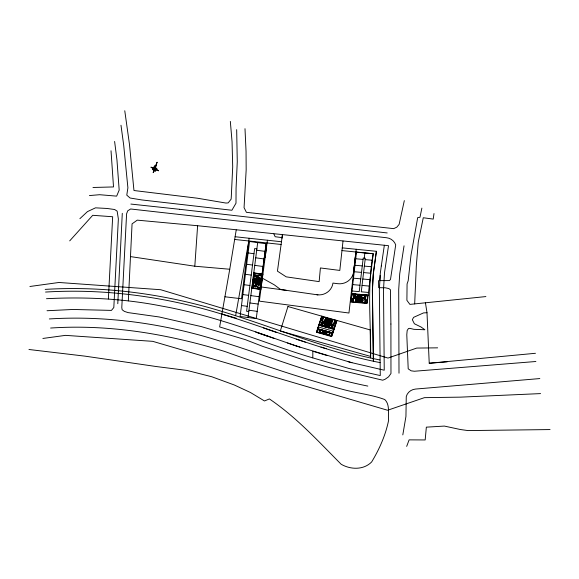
<?xml version="1.0" encoding="UTF-8"?>
<svg xmlns="http://www.w3.org/2000/svg" width="579" height="579" viewBox="0 0 579 579"><rect width="100%" height="100%" fill="white"/><g stroke="black" fill="none" stroke-linecap="round" stroke-linejoin="round"><path stroke-width="0.87" d="M381.322 265.841L380.294 273.346L379.354 289.811L380.273 375.576L348.978 368.49L312.79 357.887L312.848 351.229L326.882 355.47M362.613 297.765L363.286 297.613M414.673 303.903L416.33 265.718L418.277 242.065L423.271 217.747L433.222 219.094L434.004 213.55M128.335 300.877L132.063 223.856L137.266 220.143L197.613 225.723L388.523 245.699L384.507 272.709L383.501 289.782L384.239 370.213L350.896 362.454L296.187 345.952M122.285 213.325L117.783 303.7M108.367 298.93L112.666 216.749L92.727 215.301L69.704 240.878M379.853 280.641L380.164 275.351M236.232 229.914L229.747 269.242L194.812 266.217L197.613 225.723M356.881 297.172L355.441 297.136L356.852 297.085M343.007 241.045L339.815 270.429L320.404 267.954L319.152 281.626L286.214 276.849L277.442 271.153L282.414 234.915L281.973 238.251M353.675 271.652L355.911 251.988M353.545 272.514L355.448 256.056M352.148 293.676L351.163 301.659L366.789 303.034L367.766 295.051L367.571 296.339M352.466 298.757L352.466 298.757A0.912 0.868 -10.9 0 1 351.482 299.546L351.482 299.546M353.393 293.785L353.342 293.9A1.238 1.18 -11.3 0 1 352.039 294.972L352.039 294.972M353.682 293.799L354.413 294.067M353.863 294.016L353.436 297.686L365.515 298.692L365.95 295.087M352.987 301.825L353.364 298.829M353.566 297.642L354.789 297.787A1.238 1.18 -11.3 0 1 353.422 298.851L352.741 298.851M353.147 301.84L353.639 297.649M353.986 297.678L354.435 293.871M365.009 294.87L364.604 298.214L354.449 297.324L354.949 293.915M354.985 294.327L354.768 296.716L357.54 296.962L357.923 294.573L354.804 294.298M354.804 296.687L355.057 294.53M355.34 302.028L355.832 297.838M355.723 302.064L355.94 300.233M355.998 299.712L356.215 297.874M356.107 302.1L356.324 300.269M356.382 299.741L356.599 297.91M357.207 294.747L357.713 295.008M357.25 294.385L357.909 294.74L354.963 294.487M356.49 302.129L356.722 300.168M356.751 299.908L356.982 297.939M356.874 302.166L357.105 300.204M357.134 299.944L357.366 297.975M357.504 296.926L357.757 294.776M357.257 302.202L357.489 300.233M357.518 299.973L357.75 298.011M361.245 295.037C353.371 293.452 363.402 296.376 360.666 294.378M358.213 296.122L358.263 295.652M358.444 294.834L358.148 297.02L360.92 297.259L361.267 294.877M357.641 302.231L357.873 300.269M357.902 300.009L358.133 298.04M358.025 302.267L358.256 300.306M358.285 300.045L358.517 298.076M358.734 297.403L360.37 297.541L358.929 297.244M359.125 294.921L358.437 295.066M359.255 294.255L359.146 294.776L358.307 294.776M358.408 302.296L358.64 300.335M358.669 300.074L358.9 298.113M359.067 297.454L359.979 297.353M358.792 302.332L359.023 300.371M359.052 300.11L359.284 298.142M364.249 258.162L364.864 252.972M359.168 302.368L359.407 300.407M359.436 300.146L359.668 298.178M359.552 302.397L359.791 300.436M359.82 300.175L360.051 298.214M360.594 295.051L361.093 295.304M359.935 302.433L360.174 300.472M360.203 300.212L360.435 298.243M360.883 297.222L361.144 295.073M360.319 302.47L360.558 300.508M360.587 300.248L360.826 298.279M361.202 295.963L361.021 296.405M360.703 302.499L360.941 300.537M360.97 300.277L361.209 298.315M361.694 295.949L361.636 296.426M361.752 294.921L362.505 295.276M361.824 295.131L361.528 297.317L364.3 297.563L364.669 295.333L363.988 295.203L364.046 294.682M361.086 302.535L361.325 300.573M361.354 300.313L361.593 298.344M361.47 302.571L361.709 300.61M361.737 300.349L361.976 298.38M362.121 297.7L363.619 297.881M362.28 297.497L363.692 297.823M362.512 295.218L361.824 295.37M362.526 295.073L362.635 294.552M361.853 302.6L362.07 300.769M362.136 300.248L362.36 298.417M364.481 296.39L364.538 296.629M356.23 249.274L348.949 313.029L259.356 301.138L267.426 240.234M362.237 302.636L362.454 300.805M362.519 300.284L362.743 298.446M362.62 302.672L363.127 298.482M364.263 297.526L364.524 295.37M364.965 298.648L365.429 294.841M364.806 302.86L365.313 298.677M364.973 302.875L365.327 299.958M366.181 294.906L365.4 295.037M366.521 294.935L366.449 295.051A1.238 1.18 -14.1 0 0 367.513 296.332M366.225 299.879L366.196 299.965A0.912 0.868 -13.6 0 0 366.948 300.906L367.137 299.965M366.948 300.906L367.129 300.045M249.136 238.258L241.515 298.771L224.913 296.774M252.227 284.528L252.784 284.607L252.69 285.338M252.408 283.167L252.965 283.196L253.045 282.603M252.654 281.271L253.204 281.351L253.066 282.074L255.542 282.371L255.889 279.693L253.58 279.418M252.828 279.903L253.385 279.932M253.081 277.963L253.624 278.079L253.486 278.81M253.255 276.596L253.812 276.661L253.884 276.06M248.015 317.524L257.684 242.601M253.689 274.547L253.689 274.511A1.259 1.201 11.1 0 0 255.078 273.541L253.718 273.317M252.306 285.896L252.133 286.641A1.252 1.187 10.1 0 1 253.226 287.929L251.858 287.792M253.674 275.286L253.566 274.533M252.567 285.527L253.124 282.588M253.971 276.002L253.428 278.868L253.834 275.713M253.341 279.932L253.464 279.339M252.755 285.411L253.124 282.545M253.544 279.281L253.009 282.132L253.385 279.259L253.58 279.961M252.878 285.36L252.994 284.636L253.066 285.295M253.233 282.632L253.161 283.225L253.399 282.74M253.305 282.103L253.414 281.38M253.725 278.832L253.841 278.108M254 276.69L254.08 276.096L256.28 276.451M253.493 282.038L253.356 281.365M253.819 279.469L253.537 279.954M253.913 278.767L253.776 278.101M254.246 276.197L253.957 276.682M253.993 282.762L254.565 282.841M254.051 285.534L253.718 285.57M254.825 279.505L254.456 279.462M255.245 276.234L254.948 276.118M255.462 275.532L255.534 274.996M254.637 282.248L254.145 282.313M253.443 278.825L255.969 279.107L256.316 276.422L253.797 275.98M255.65 283.493L255.448 285.034L255.788 283.623M256.135 280.287L255.875 281.778L256.034 280.25M256.316 278.506L256.519 276.957L256.244 278.448M256.041 281.683L255.925 280.323L255.875 281.669M252.22 285.483L255.744 285.954L257.025 276.147L253.486 275.669M257.25 275.77L257.322 275.235M255.831 286.902L255.896 286.373M256.381 285.65L256.287 286.844M258.306 288.682L258.306 288.639A0.919 0.876 9 0 0 257.503 287.691L257.51 286.931A1.252 1.194 9.4 0 0 256.446 285.664M258.994 275.662L259.088 274.924L261.788 275.329L261.911 274.366M259.197 274.07L260.21 274.193A0.926 0.883 9.9 0 1 259.175 274.945L259.175 274.945M257.387 288.581L258.306 288.639M257.583 287.669L257.655 287.112L260.738 287.524M259.247 274.982L259.175 275.524L262.273 275.937M258.408 284.904L259.406 277.877M258.552 284.926L259.472 277.884M258.827 284.962L259.754 277.92M258.893 284.969L259.891 277.942M259.985 288.928L260.116 287.98L257.416 287.647M266.123 243.752L256.244 318.609L240.097 316.489L249.556 241.486L266.123 243.752L262.128 273.99M265.139 257.481L266.514 247.038M376.372 251.308L373.166 275.286L372.355 290.434L373.383 361.072L372.442 289.862L373.361 272.89L376.408 251.308L342.269 247.87M381.308 265.949L384.355 245.228M404.041 245.822L399.727 273.787L398.707 289.674L399.003 373.187M248.796 241.038L235.718 315.266M229.747 269.242L219.629 326.94C251.004 336.218 281.365 348.696 312.79 357.887M402.81 434.894L405.937 416.446L406.263 396.615A10.082 9.17 -13.9 0 1 415.635 389.045L539.823 378.572M421.874 208.107L419.963 217.306L417.698 217.588L410.981 255.353L408.181 280.735L407.073 283.949L406.899 300.335L409.903 304.395L485.882 296.571M404.323 200.616L399.119 224.406L396.825 227.149L393.698 228.64L246.415 212.327L244.063 207.673L246.169 169.821L246.053 151.437L244.997 128.69M154.911 170.031L153.232 172.622L153.971 169.589L154.557 169.546L155.613 170.986L154.217 168.692L153.992 166.933L155.049 168.402L156.844 168.257L155.396 169.242L154.803 168.974L152.755 169.661L153.971 169.589M316.489 332.274L318.812 325.145L333.96 329.437L331.608 336.544L316.489 332.274L321.765 316.148L318.978 324.718M318.971 325.188L317.813 328.749L332.787 332.983M319.203 325.253L322.156 316.264M319.261 325.268L319.637 324.045M320.99 320.071L321.265 319.167M322.286 324.558L322.51 324.204L322.358 324.681M317.654 328.706L318.045 328.814L317.002 332.02L318.957 332.57L320.006 329.364L321.338 329.813M318.095 328.836L317.741 330.059A1.223 1.151 -3.7 0 0 319.217 329.27M320.397 325.593L320.411 325.536A1.223 1.158 -4 0 0 319.695 324.066M320.701 325.478L321.815 322.069L322.337 322.221L321.164 325.811M322.069 321.613L333.49 324.913L332.36 328.307M323.596 316.67L322.445 320.325L321.91 320.173M322.17 321.7L323.372 321.938A1.23 1.158 -4.5 0 0 322.539 320.549L321.823 320.31L322.821 317.401L321.873 317.133M322.474 320.549L323.668 317.097M329.965 332.143L328.995 335.4L319.347 332.679L320.375 329.538M321.577 325.861L322.604 322.706L331.304 328.416L330.291 328.438M320.281 330.906L320.18 331.362M320.534 329.921L321.121 330.327L320.556 330.377M321.938 325.622L324.79 326.151M320.607 330.153L319.905 332.201L322.539 332.939L323.372 330.725M322.141 325.463L322.778 323.393L325.42 324.146L324.739 326.411L321.678 325.55M323.343 323.292L324.718 323.835M320.39 332.722L321.83 332.947M321.374 329.712L320.317 329.726L328.995 335.4M324.92 323.661L323.379 323.372M320.672 332.802L321.483 332.824M324.262 322.293L325.76 317.697M324.624 322.394L325.275 320.411M324.993 322.496L325.644 320.513M325.847 319.89L326.498 317.907M322.561 330.587L322.713 330.095M323.856 326.614L325.702 327.099M325.463 325.601L325.738 325.116M325.355 322.604L326.049 320.491M326.172 320.122L326.86 318.009M325.724 322.706L326.411 320.6M326.534 320.223L327.229 318.11M322.51 332.903L323.176 330.884M324.71 326.194L325.376 324.168M326.093 322.807L326.78 320.701M326.903 320.332L327.598 318.218M323.495 331.818L323.393 332.266M323.755 330.833L324.341 331.239L323.77 331.289M323.82 331.065L323.118 333.106L325.745 333.851L326.39 331.789M325.362 326.382L325.999 324.305L328.64 325.058L327.931 327.106M326.455 322.916L327.149 320.809M327.273 320.433L327.96 318.32M326.824 323.017L327.511 320.911M327.634 320.534L328.329 318.428M323.574 333.591L325.036 333.859L323.704 333.432M324.587 330.623L322.583 330.363M327.186 323.118L327.88 321.012M328.003 320.643L328.691 318.53M323.972 333.461L324.696 333.728M327.555 323.227L328.242 321.121M328.365 320.744L329.06 318.638M327.917 323.328L328.611 321.222M328.734 320.853L329.429 318.739M328.286 323.437L328.981 321.323M329.096 320.954L329.791 318.841M327.07 327.526L327.236 327.034M327.946 324.747L326.607 324.182M328.648 323.538L329.342 321.432M329.465 321.055L330.16 318.949M329.017 323.639L329.712 321.533M329.835 321.164L330.529 319.051M326.585 331.637L325.709 331.68L326.295 331.999M327.96 327.323L325.159 326.534L327.996 327.338M329.379 323.748L330.073 321.635M330.196 321.265L330.891 319.152M326.708 332.722L326.607 333.178M326.969 331.738L327.548 332.143L326.983 332.194M327.034 331.97L326.332 334.011L328.959 334.756L329.603 332.701M328.742 326.867L329.386 324.797L332.02 325.543L331.34 327.808M329.748 323.849L330.443 321.743M330.566 321.367L331.26 319.261M329.451 333.598L329.219 333.953M330.117 323.951L330.804 321.844M330.927 321.475L331.622 319.362M328.235 334.734L326.773 334.496L328.307 334.734M327.598 332.013L327.765 331.521M328.944 328.054L327.128 327.229M329.27 326.99L328.836 326.65M330.023 324.862L331.326 325.232M330.479 324.059L331.13 322.076M331.333 321.454L331.991 319.47M331.702 321.555L332.353 319.572M331.21 324.262L332.722 319.673M328.981 332.404L329.14 331.912M330.667 327.381L331.362 327.367M332.208 324.508L332.23 324.457A1.223 1.158 -6.4 0 1 333.75 323.733L333.873 323.733M331.311 327.591L331.977 325.564L329.408 324.833M329.798 332.541L328.923 332.592L329.502 332.911M331.412 328.17L332.447 325.022L322.771 322.271L321.844 325.123L331.514 327.866M330.443 332.317L329.386 335.516L331.34 336.066L332.389 332.874L331.955 334.076A1.223 1.151 -6 0 1 331.152 332.65L331.101 332.708M331.803 328.286L332.961 324.761M334.814 320.274L333.685 323.683L334.438 323.893M333.366 324.877L332.23 324.457M335.125 319.955L333.895 323.574L334.445 323.733M334.394 323.885L335.328 320.961L336.276 321.229M333.736 328.901L336.565 320.361M332.628 332.939L333.801 329.393M334.126 329.01L336.956 320.469L331.608 336.544M406.682 446.387L409.114 439.866L425.174 439.953L426.347 427.157L444.375 426.079L460.414 429.524L468.013 430.581L550.05 429.567M154.55 169.524L154.796 168.952L156.844 168.257M153.232 172.622L156.381 165.312M257.025 276.147L252.43 285.505L253.696 275.698L255.744 285.954M325.434 318.689L326.129 317.799L325.478 319.789L325.434 318.689L332.397 320.672M331.535 323.27L330.848 324.16L331.499 322.177L331.535 323.27L324.587 321.302M79.88 218.681L87.458 211.617L95.499 207.839L107.035 208.462L114.656 209.518L117.146 211.161L118.362 218.92L113.817 307.521L111.443 310.402L72.983 309.468L47.022 310.735M320.39 332.52L321.801 333.026M152.762 169.676L154.217 168.692L154.152 168.12L151.047 167.215L153.753 169.032M152.755 169.661L154.217 168.692M329.994 324.674L331.441 325.166L329.95 324.71M354.449 297.324L364.987 295.066L354.818 294.168L364.604 298.214M29.898 286.482L58.942 282.48L160.658 289.717L387.995 358.075L416.742 348.066L437.637 347.841M42.875 338.454L65.485 335.364L152.74 341.342L387.597 410.258L424.407 397.657L460.5 397.143L540.562 393.597M425.435 302.795L426.998 312.725L429.227 363.25L535.459 353.291M89.427 195.572L99.61 194.71L116.647 196.136L119.18 190.1L116.958 159.913L114.606 141.457M429.227 363.25L447.241 361.832M535.893 361.499L414.398 371.248L411.162 370.828L408.202 368.83L406.791 334.705L407.167 330.522L408.427 328.582L409.78 328.329L413.869 329.328L424.892 329.755L421.056 327.019L414.369 323.748L412.342 319.688L413.623 317.343L423.56 312.899L426.998 312.725M45.184 289.391C99.935 286.069 154.911 292.757 207.745 307.283C265.522 323.422 320.752 348.305 379.838 359.943M45.56 292.055C99.95 288.747 154.571 295.384 207.058 309.801C265.146 326.057 320.701 351.004 380.135 362.613M46.486 298.699C84.925 296.759 123.566 298.561 161.389 306.009C207.76 314.18 251.952 330.609 296.267 345.981M49.324 318.942C100.124 315.808 151.126 321.924 200.182 335.241C256.439 350.867 310.358 374.627 367.817 386.084M50.605 328.04C109.597 324.11 168.59 334.069 224.847 351.504C263.59 365.392 302.636 378.478 342.363 389.283C356.346 393.127 371.175 394.531 384.76 399.524C390.304 404.895 387.756 413.406 388.632 420.224C385.621 435.119 379.477 449.007 371.646 461.962C363.59 470.155 350.577 469.728 341.169 464.257C318.37 441.336 296.325 417.126 269.38 398.938L264.48 400.965L250.519 392.54L234.256 384.97L211.805 376.763L187.031 370.437L156.576 366.579L84.947 356.143L28.95 349.492M92.966 187.48L113.513 186.937L111.023 150.764M321.801 325.246L332.447 325.022M319.347 332.679L329.972 332.455L329.01 332.18M352.727 284.607L359.972 285.252M362.041 285.433L369.279 286.077M351.981 290.991L359.219 291.635L363.207 258.068L365.291 258.256L361.274 291.816L368.497 292.453M355.824 293.951L355.759 294.479L354.92 294.472M351.677 293.625L368.179 295.087M361.709 294.914L364.965 295.196M362.534 295.037L361.694 295.073L364.625 295.341M355.014 294.617L355.738 294.675L355.057 294.769M357.2 294.805L357.786 294.856M358.394 294.914L359.118 294.979M360.587 295.109L361.166 295.16M364.553 295.456L363.967 295.406L364.481 295.601M365.197 296.73L365.747 296.774M355.796 296.984L356.599 297.056M353.465 297.432L354.015 297.483M364.994 298.417L365.544 298.467M365.306 298.771L364.082 298.605A1.238 1.172 -13.4 0 0 365.168 299.886L365.877 300.009M353.508 298.764L352.763 298.699L352.495 301.254L351.221 301.138M365.183 299.792L365.899 299.85L365.581 302.404L366.854 302.513M355.615 299.676L362.903 300.313L355.6 299.806M355.571 300.067L362.852 300.711M355.557 300.197L362.845 300.776M355.73 258.755L363.04 259.414M365.125 259.602L372.435 260.261M354.97 265.262L362.273 265.92M364.35 266.108L371.638 266.76M354.218 271.739L361.499 272.391M363.576 272.579L370.849 273.23M353.472 278.188L360.739 278.839M362.809 279.02L370.061 279.671M341.936 250.584L373.231 253.732L367.151 303.461L350.708 302.021L356.49 252.212L373.231 253.732C366.797 288.081 371.096 323.183 370.647 357.844M130.876 204.069L179.403 209.272M281.495 241.747L235.11 236.739M281.119 244.468L234.661 239.46M387.206 232.946L179.454 209.28M282.06 237.622L275.155 236.724L273.889 234.003M242.862 294.559L248.637 295.326M250.837 295.616L259.124 296.723M249.889 302.962L258.162 304.055M241.472 305.56L247.226 306.32M248.948 310.257L257.199 311.35M248.782 311.553L246.589 311.263L254.637 248.572L256.873 248.876M253.776 272.868L262.938 274.099M253.754 273.064L262.772 274.28L260.789 289.239L251.822 288.038M253.725 273.266L262.468 274.446L260.543 289.008L251.851 287.843M253.747 274.757L257.561 275.271L256.034 286.931L252.241 286.424M259.008 275.539L262.251 276.096M257.771 275.495L257.619 276.682A1.252 1.201 10.1 0 0 258.951 275.655M253.472 275.264L257.489 275.799M245.416 274.301L251.235 275.083M257.257 277.587L261.969 278.217M257.206 277.956L259.428 278.26M259.841 278.311L261.918 278.593M257.163 278.333L259.378 278.629M259.79 278.687L261.867 278.962M257.112 278.702L259.327 278.998M259.602 279.035L261.817 279.331M257.062 279.071L259.276 279.368M259.558 279.404L261.773 279.708M253.66 278.76L255.94 279.064M257.018 279.447L259.233 279.744M259.508 279.78L261.722 280.077M256.967 279.816L259.182 280.113M259.457 280.149L261.672 280.446M256.917 280.185L259.131 280.482M259.406 280.518L261.621 280.815M256.866 280.554L259.081 280.851M259.363 280.887L261.578 281.184M256.823 280.924L259.037 281.22M259.312 281.264L261.527 281.56M256.772 281.3L258.987 281.597M259.262 281.633L261.476 281.93M256.721 281.669L258.936 281.966M259.211 282.002L261.426 282.299M256.678 282.038L258.893 282.335M259.168 282.371L261.375 282.668M256.627 282.407L258.842 282.704M259.117 282.74L261.332 283.037M256.577 282.776L258.791 283.073M259.066 283.109L261.281 283.406M253.153 282.682L255.462 282.957L255.115 285.628L252.82 285.288M256.533 283.145L258.741 283.442M259.023 283.486L261.23 283.775M256.483 283.522L258.697 283.819M258.972 283.855L261.18 284.151M256.432 283.891L258.647 284.188M258.922 284.224L261.136 284.521M256.388 284.26L258.596 284.557M258.871 284.593L261.086 284.89M256.338 284.629L261.035 285.259M261.23 286.974L286.207 290.318M244.106 284.716L249.896 285.49M252.169 285.874L256.106 286.402M260.76 287.365L257.438 287.054M251.793 288.241L260.905 289.457M256.7 250.229L265.117 251.38M248.116 252.929L253.971 253.725M255.723 257.814L264.111 258.958M246.683 264.27L252.516 265.059M254.746 265.363L263.119 266.492M317.936 294.892L280.634 289.514L274.207 284.781L262.388 278.188M130.478 256.598L194.812 266.217M348.225 361.68L351.96 362.693M322.641 330.182L324.551 330.718M325.861 331.087L327.765 331.629M329.067 331.999L330.421 332.382M317.603 328.85L332.737 333.128M327.707 331.81L325.876 331.029M320.274 329.849L329.929 332.578M320.491 330.073L323.321 330.877M323.704 330.985L326.534 331.781M326.918 331.89L329.748 332.693M323.227 330.92L322.496 330.775L323.082 331.094M326.172 332.57L326.013 333.048M327.142 334.416L327.902 334.633M322.033 316.633L336.442 320.737M325.108 319.688L332.071 321.663M325.072 319.811L332.049 321.721M324.949 320.18L331.905 322.156M324.928 320.245L331.883 322.221L324.906 320.303M321.866 320.23L321.888 320.238A0.905 0.854 -4.4 0 0 321.309 319.181M334.423 323.799L334.452 323.806A0.905 0.854 -6.8 0 1 335.538 323.227L335.335 324.059M332.903 324.949L333.424 325.094M321.743 322.286L322.264 322.438M326.73 324.197L328.083 324.602M322.814 323.458L325.347 324.182M326.035 324.37L328.568 325.094M329.038 325.716L328.966 326.078M321.222 323.885L321.743 324.03M328.293 326.122L328.365 326.267M328.684 326.824L331.391 327.548M328.597 326.867L331.427 327.671M321.989 325.47L324.826 326.274M325.21 326.382L328.047 327.186M321.635 325.673L322.51 326.23M320.448 325.485L321.222 325.622M331.68 328.582L332.404 328.865A1.223 1.151 -6.3 0 1 333.88 328.076L333.511 329.183M318.392 326.969L333.214 331.166M221.887 314.064L236.362 318.24M155.881 168.916L158.581 170.725L155.483 169.828L155.404 169.242L155.628 171.037L153.992 166.933M320.911 347.067L326.462 348.696M296.202 339.178L305.35 342.131M287.502 342.992L299.958 347.147M263.358 327.917L276.711 332.512M255.592 331.999L273.91 338.368M257.836 332.802L268.757 336.616M151.054 167.215L158.588 170.74M124.767 110.755L129.493 144.591L133.959 190.52L197.33 198.199L225.962 203.063L228.169 202.896L231.122 199.154L231.289 196.831L232.7 166.882L232.056 141.754L230.333 121.409M120.982 125.238L123.718 145.38L127.901 187.813L126.779 195.145L130.08 198.011L141.927 199.958L231.897 210.257L235.993 203.2L236.066 188.428L237.267 161.736L236.673 129.645M154.383 165.543L154.694 167.91M353.682 271.594A13.961 13.426 -10.4 0 1 337.803 283.696L332.954 283.08A13.903 13.339 -4.7 0 1 316.995 294.754M390.905 324.023L390.97 373.491L388.581 376.813L385.129 379.252L382.733 380.2L329.27 367.52L307.977 361.39L262.555 346.329L245.272 339.62L201.166 326.563L159.189 316.966L128.075 312.602L124.362 311.379L122.147 309.736L121.785 307.558L126.598 213.803L127.713 210.843L130.637 208.99L386.519 237.737C390.651 238.128 394.379 240.944 395.71 244.895L390.507 279.368L389.428 280.583L378.543 280.649L378.652 287.676L385.317 287.785L388.842 288.574L390.42 289.732L390.905 324.023M256.352 277.052L256.461 278.419L256.432 277.001M287.944 306.53L280.308 331.029L370.43 356.353L370.249 329.943L287.944 306.53M157.097 162.279L154.412 169.864L153.819 169.908L157.097 162.279"/></g></svg>
